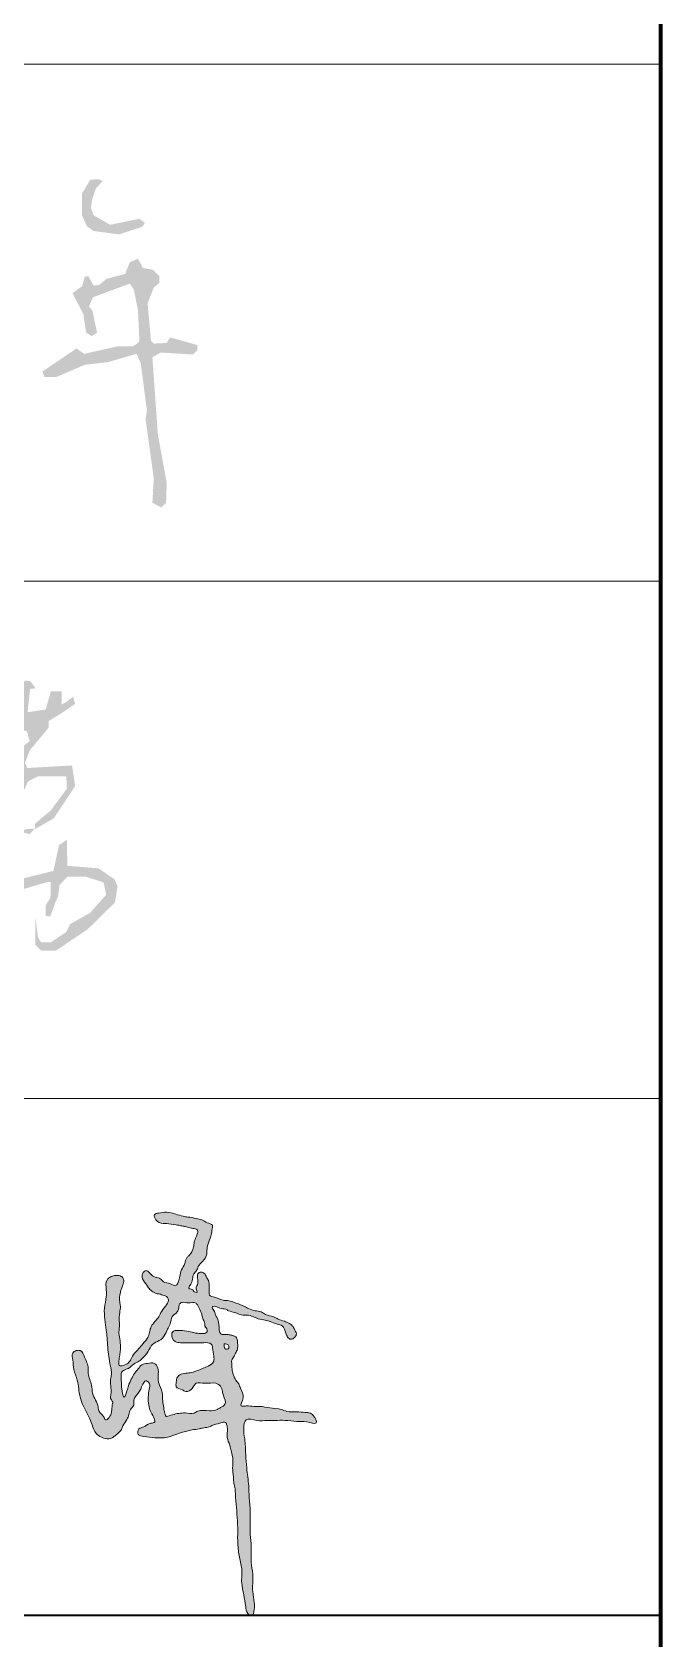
# Model space of a CAD drawing. Extents: x 3968514 to 5230306, y -516551 to -228246.
# Drawn here: x 4750005 to 4751221, y -484324 to -481217 of the extents above; entities that cross this region are included whole.
import ezdxf

# ---------------------------------------------------------------- set-up
doc = ezdxf.new("R2010")
doc.units = 0
doc.header["$LTSCALE"] = 1000
doc.header["$MEASUREMENT"] = 0
doc.layers.add('AXIS', color=3, linetype='Continuous', lineweight=15)
doc.layers.add('FRAME', color=3, linetype='Continuous', lineweight=18)

# ---------------------------------------------------------------- blocks, each defined once
blk = doc.blocks.new('A$C0B803521')
at = {"layer": 'FRAME', "lineweight": 140}
blk.add_line((-16943.1, 35252), (-16943.1, 92652), dxfattribs=at)
at = {"layer": 'FRAME', "lineweight": 18}
for p, q in [((-16943.1, 45352), (-23943.1, 45352)), ((-16943.1, 44352), (-23943.1, 44352)), ((-16943.1, 43352), (-23943.1, 43352))]:
    blk.add_line(p, q, dxfattribs=at)
at = {"layer": 'FRAME', "lineweight": 35}
blk.add_line((-16943.1, 42352), (-23943.1, 42352), dxfattribs=at)
blk = doc.blocks.new('FWEFS')
at = {"linetype": 'Continuous'}
h = blk.add_hatch(color=256, dxfattribs=at)
h.paths.add_polyline_path([(1917886.9, -2260309.2), (1917868.4, -2260313.2), (1917856.5, -2260327.7), (1917806.3, -2260327.7), (1917803.7, -2260340.9), (1917816.9, -2260352.8), (1917857.8, -2260343.5), (1917892.1, -2260321.1), (1917897.4, -2260311.9)])
h.paths.add_polyline_path([(1918001.7, -2260274.9), (1917988.5, -2260276.2), (1917988.5, -2260296), (1918004.3, -2260305.3), (1918008.3, -2260282.8)])
h.paths.add_polyline_path([(1917951.5, -2260088.8), (1917968.7, -2260088.8), (1917971.3, -2260100.7), (1917970, -2260117.8), (1917952.9, -2260153.5), (1917934.4, -2260135), (1917937, -2260105.9)], flags=16)
h.paths.add_polyline_path([(1917942.3, -2260036), (1917929.1, -2260036), (1917922.5, -2260043.9), (1917918.5, -2260088.8), (1917890.8, -2260112.5), (1917882.9, -2260116.5), (1917878.9, -2260111.2), (1917878.9, -2260096.7), (1917889.5, -2260080.9), (1917873.7, -2260074.3), (1917856.5, -2260109.9), (1917851.2, -2260144.2), (1917827.5, -2260162.7), (1917827.5, -2260171.9), (1917848.6, -2260185.1), (1917845.9, -2260222.1), (1917856.5, -2260229), (1917875, -2260224.7), (1917868.4, -2260207.6), (1917871, -2260157.4), (1917908, -2260121.8), (1917914.6, -2260128.4), (1917911.9, -2260144.2), (1917883, -2260177.2), (1917896.7, -2260211.7), (1917888.5, -2260235.9), (1917941, -2260236.6), (1917963.4, -2260219.5), (1917955.5, -2260203.6), (1917934.4, -2260210.2), (1917923, -2260201.3), (1917941, -2260176.8), (1917952.9, -2260198.3), (1917974, -2260171.9), (1917992.5, -2260091.4), (1917984.5, -2260069), (1917976.6, -2260063.7), (1917944.9, -2260063.7)])
h.paths.add_polyline_path([(1918248.5, -2259992.4), (1918232.7, -2259996.4), (1918230.1, -2260012.2), (1918236.7, -2260032), (1918220.8, -2260164), (1918215, -2260185.1), (1918213.3, -2260197.7), (1918185.2, -2260296), (1918164.1, -2260339.6), (1918154.8, -2260344.9), (1918158.8, -2260358.1), (1918177.3, -2260352.8), (1918191.8, -2260331.7), (1918231.4, -2260223.4), (1918257.8, -2260022.8)])
h.paths.add_polyline_path([(1917914.6, -2259952.8), (1917921.2, -2259975.3), (1917918.5, -2259989.8), (1917902.7, -2260006.9), (1917881.6, -2260006.9), (1917885, -2259990.5), (1917886.8, -2259987.1), (1917886.4, -2259978.1), (1917905.3, -2259954.1)], flags=16)
h.paths.add_polyline_path([(1918703.9, -2259947.1), (1918688.1, -2259953.7), (1918678.9, -2259976.6), (1918643.2, -2259985.8), (1918628.7, -2259997.7), (1918618.1, -2259999), (1918607.6, -2259980.5), (1918601, -2259981.9), (1918595.7, -2260000.3), (1918577.2, -2260013.5), (1918598.3, -2260054.5), (1918603.6, -2260090.1), (1918614.2, -2260096.7), (1918624.7, -2260090.1), (1918615.5, -2260046.5), (1918608.9, -2260039.9), (1918616.8, -2260021.5), (1918688.1, -2259995.1), (1918696, -2260006.9), (1918703.9, -2260047.9), (1918706.6, -2260107.3), (1918694.7, -2260116.5), (1918664.3, -2260116.5), (1918599.7, -2260131), (1918585.1, -2260120.5), (1918519.1, -2260165.3), (1918523.1, -2260175.9), (1918545.5, -2260175.9), (1918601, -2260152.1), (1918645.9, -2260146.9), (1918701.3, -2260131), (1918709.2, -2260149.5), (1918721.1, -2260240.6), (1918718.5, -2260257.7), (1918734.3, -2260371.3), (1918731.7, -2260418.8), (1918748.8, -2260428), (1918758.1, -2260418.8), (1918759.4, -2260380.5), (1918742.2, -2260286.8), (1918731.7, -2260137.6), (1918747.5, -2260128.4), (1918809.5, -2260132.3), (1918818.8, -2260124.4), (1918818.8, -2260113.9), (1918766, -2260099.3), (1918759.4, -2260109.9), (1918734.3, -2260111.2), (1918729, -2260105.9), (1918722.4, -2260033.3), (1918734.3, -2260003), (1918744.9, -2259993.7), (1918744.9, -2259980.5), (1918733, -2259968.7), (1918713.2, -2259964.7)])
h.paths.add_polyline_path([(1918352.8, -2259872.3), (1918335.7, -2259873.6), (1918297.4, -2259898.7), (1918260.4, -2259930.4), (1918256.5, -2259943.6), (1918264.4, -2259955.5), (1918290.8, -2259937), (1918311.9, -2259910.6), (1918348.9, -2259892.1), (1918352.8, -2259896.1), (1918342.3, -2259959.4), (1918344.9, -2260038.6), (1918333, -2260039.9), (1918317.2, -2260030.7), (1918302.7, -2260032), (1918292.1, -2260042.6), (1918293.4, -2260061.1), (1918304, -2260067.7), (1918307.9, -2260059.7), (1918318.5, -2260058.4), (1918322.5, -2260075.6), (1918280.2, -2260148.2), (1918285.5, -2260166.7), (1918297.2, -2260166.1), (1918302.7, -2260165.3), (1918333, -2260145.5), (1918337, -2260129.7), (1918318.5, -2260136.3), (1918315.9, -2260127.1), (1918342.3, -2260072.9), (1918347.5, -2260074.3), (1918363.4, -2260210.2), (1918338.3, -2260199.7), (1918331.7, -2260206.3), (1918348.9, -2260243.2), (1918372.6, -2260249.8), (1918388.5, -2260235.3), (1918388.5, -2260216.8), (1918383.2, -2260160.1), (1918370, -2260107.3), (1918362.1, -2259977.9), (1918367.3, -2259927.7), (1918383.2, -2259885.5), (1918375.3, -2259872.3)])
h.paths.add_polyline_path([(1917946.3, -2259844.6), (1917934.4, -2259847.2), (1917927.8, -2259901.3), (1917913.3, -2259911.9), (1917905.3, -2259929.1), (1917896.1, -2259933), (1917900.1, -2259915.9), (1917886.9, -2259892.1), (1917878.9, -2259890.8), (1917867.1, -2259905.3), (1917864.4, -2259959.4), (1917803.7, -2259989.8), (1917805, -2260006.9), (1917824.8, -2260006.9), (1917847.3, -2259996.4), (1917856.5, -2259999), (1917855.2, -2260024.1), (1917848.6, -2260032), (1917801.1, -2260069), (1917734.8, -2260108.7), (1917717.4, -2260125.3), (1917696.8, -2260141.6), (1917693.8, -2260142.6), (1917688.9, -2260145.5), (1917674.3, -2260158.7), (1917650.6, -2260166.7), (1917650.6, -2260186.5), (1917673, -2260183.8), (1917708.7, -2260150.8), (1917726.7, -2260139.8), (1917742.7, -2260125.8), (1917805, -2260090.1), (1917861.8, -2260043.9), (1917889.5, -2260030.7), (1917904.6, -2260045.5), (1917921.2, -2260032), (1917939.7, -2260004.3), (1917985.9, -2259991.1), (1917997.7, -2259979.2), (1917997.7, -2259968.7), (1917989.8, -2259964.7), (1917977.9, -2259964.7), (1917951.5, -2259979.2), (1917939.7, -2259976.6), (1917950.2, -2259918.5), (1917983.2, -2259885.5), (1917980.6, -2259873.6), (1917958.1, -2259877.6), (1917955.5, -2259853.8)])
h.paths.add_polyline_path([(1918627.4, -2259793.1), (1918611.5, -2259794.4), (1918595.7, -2259820.8), (1918595.7, -2259863.1), (1918604.9, -2259884.2), (1918618.1, -2259893.4), (1918667, -2259900), (1918711.9, -2259885.5), (1918717.1, -2259877.6), (1918706.6, -2259869.7), (1918649.8, -2259881.5), (1918618.1, -2259863.1), (1918612.9, -2259848.5), (1918615.5, -2259831.4), (1918622.1, -2259811.6), (1918635.3, -2259797.1)])
h = blk.add_hatch(color=256, dxfattribs=at)
h.paths.add_polyline_path([(1918418.3, -2261187.9), (1918422.3, -2261202.9), (1918392.3, -2261242.9), (1918377.3, -2261247.9), (1918364.3, -2261237.9), (1918362.3, -2261198.9), (1918397.3, -2261203.9)], flags=16)
h.paths.add_polyline_path([(1918009.3, -2261152.9), (1917997.3, -2261157.9), (1918003.3, -2261181.9), (1918018.3, -2261192.9), (1918044.3, -2261243.9), (1918065.3, -2261264.9), (1918080.3, -2261263.9), (1918080.3, -2261238.9), (1918060.3, -2261233.9), (1918042.9, -2261197.9), (1918044.3, -2261176.9), (1918037.6, -2261173.7)], flags=17)
h.paths.add_polyline_path([(1918408.3, -2261136.9), (1918443.3, -2261141.9), (1918443.3, -2261160.9), (1918402.3, -2261181.9), (1918383.3, -2261181.9), (1918388.3, -2261151.9)], flags=16)
h.paths.add_polyline_path([(1918566.3, -2261070.9), (1918551.3, -2261080.9), (1918540.3, -2261130.9), (1918459.3, -2261150.9), (1918459.3, -2261129.9), (1918443.3, -2261115.9), (1918398.3, -2261115.9), (1918372.3, -2261120.9), (1918320.3, -2261147.9), (1918321.3, -2261167.9), (1918366.3, -2261155.9), (1918351.3, -2261182.9), (1918352.3, -2261247.9), (1918372.3, -2261264.9), (1918396.3, -2261264.9), (1918438.3, -2261217.9), (1918444.3, -2261192.9), (1918459.3, -2261172.9), (1918526.3, -2261152.9), (1918535.3, -2261151.9), (1918534.6, -2261182.2), (1918525.3, -2261197.9), (1918525.3, -2261217.9), (1918534.3, -2261218.9), (1918544.3, -2261190.9), (1918549.2, -2261181), (1918552.3, -2261157.9), (1918567.3, -2261141.9), (1918602.3, -2261141.9), (1918637.3, -2261152.9), (1918642.3, -2261176.9), (1918611.3, -2261211.9), (1918572.3, -2261233.9), (1918565.3, -2261248.9), (1918535.3, -2261268.9), (1918516.3, -2261268.9), (1918510.3, -2261258.9), (1918505.3, -2261218.9), (1918505.3, -2261273.9), (1918516.3, -2261284.9), (1918545.3, -2261284.9), (1918606.3, -2261243.9), (1918659.3, -2261191.9), (1918664.3, -2261160.9), (1918658.3, -2261146.9), (1918627.3, -2261125.9), (1918567.3, -2261120.9)])
h.paths.add_polyline_path([(1918490.3, -2261049.9), (1918473.3, -2261053.9), (1918494.3, -2261059.9), (1918504.3, -2261048.9)], flags=16)
h.paths.add_polyline_path([(1918085.3, -2261018.9), (1918094.3, -2261018.9), (1918094.3, -2261038.9), (1918070.3, -2261038.9), (1918070.3, -2261029.9)], flags=16)
h.paths.add_polyline_path([(1918116.3, -2260896.9), (1918100.3, -2260896.9), (1918100.3, -2260931.9), (1918076.3, -2260925.9), (1918079.3, -2260905.9), (1918059.3, -2260916.9), (1918059.3, -2260936.9), (1918094.3, -2260952.9), (1918095.3, -2260977.9), (1918069.3, -2261017.9), (1918034.3, -2261048.9), (1917962.3, -2261069.9), (1917945.3, -2261068.9), (1917942.3, -2261059.9), (1917947.3, -2260938.9), (1917921.3, -2260932.9), (1917926.3, -2260942.9), (1917916.3, -2261238.9), (1917922.3, -2261248.9), (1917942.3, -2261242.9), (1917942.3, -2261115.9), (1917967.3, -2261110.9), (1918025.3, -2261075.9), (1918084.3, -2261064.9), (1918074.3, -2261109.9), (1918054.3, -2261136.9), (1918060.3, -2261157.9), (1918086.3, -2261141.9), (1918123.1, -2261139.7), (1918130.9, -2261136.5), (1918171.3, -2261131.9), (1918187.3, -2261146.9), (1918187.3, -2261201.9), (1918166.3, -2261258.9), (1918147.3, -2261263.9), (1918122.3, -2261247.9), (1918121.3, -2261223.9), (1918108.9, -2261222.6), (1918111.3, -2261192.9), (1918100.3, -2261166.9), (1918085.3, -2261167.9), (1918090.3, -2261227.9), (1918107, -2261243.2), (1918115.3, -2261263.9), (1918137.3, -2261279.9), (1918169.3, -2261279.9), (1918188.3, -2261253.9), (1918208.3, -2261182.9), (1918208.3, -2261151.9), (1918204.4, -2261139.9), (1918203.3, -2261137.9), (1918176.3, -2261115.9), (1918085.3, -2261120.9), (1918089.7, -2261101.9), (1918092.4, -2261097), (1918096.3, -2261070.9), (1918106.3, -2261059.9), (1918142.3, -2261044.9), (1918248.3, -2261033.9), (1918254.3, -2261014.9), (1918229.3, -2261002.9), (1918207.3, -2261017.9), (1918142.3, -2261023.9), (1918112.3, -2261038.9), (1918116.3, -2260979.9), (1918126.3, -2260951.9), (1918121.3, -2260927.9), (1918132.3, -2260920.9)])
h.paths.add_polyline_path([(1918126.3, -2260814.9), (1918105.3, -2260813.9), (1918086.3, -2260823.9), (1918044.3, -2260855.9), (1918038.3, -2260874.9), (1918111.3, -2260824.9), (1918126.3, -2260838.9)])
h.paths.add_polyline_path([(1918495.3, -2260763.9), (1918485.3, -2260762.9), (1918474.3, -2260783.9), (1918473.3, -2260833.9), (1918460.3, -2260834.9), (1918433.3, -2260865.9), (1918434.3, -2260890.9), (1918444.3, -2260889.9), (1918449.3, -2260865.9), (1918469.3, -2260855.9), (1918489.3, -2260860.9), (1918494.3, -2260879.9), (1918479.3, -2260891.9), (1918453.3, -2260941.9), (1918433.3, -2260952.9), (1918434.3, -2260967.9), (1918458.3, -2260967.9), (1918458.3, -2260987.9), (1918435.9, -2261032.5), (1918420.2, -2261071.8), (1918412.3, -2261080.9), (1918412.3, -2261099.9), (1918433.3, -2261079.9), (1918439.4, -2261061.1), (1918454.3, -2261038.9), (1918459.2, -2261027.3), (1918464.3, -2261017.9), (1918491.3, -2260957.9), (1918510.3, -2260947.9), (1918565.3, -2260947.9), (1918566.3, -2260971.9), (1918535.3, -2261013.9), (1918504.3, -2261039.9), (1918505.3, -2261049.9), (1918541.3, -2261028.9), (1918582.3, -2260966.9), (1918576.3, -2260926.9), (1918490.3, -2260931.9), (1918485.3, -2260921.9), (1918495.3, -2260896.9), (1918531.3, -2260853.9), (1918531.3, -2260840.9), (1918556.8, -2260825.4), (1918569.2, -2260816.8), (1918582.3, -2260807.9), (1918578.3, -2260793.9), (1918562.5, -2260806.1), (1918556.3, -2260808.9), (1918556.3, -2260783.9), (1918535.3, -2260783.9), (1918525.3, -2260818.9), (1918490.3, -2260823.9), (1918495.3, -2260778.9), (1918506.3, -2260777.9)])
h = blk.add_hatch(color=7)
h.dxf.hatch_style = 1
edge = h.paths.add_edge_path()
edge.add_spline(control_points=[(1918654.5, -2262160.9), (1918654.1, -2262163.8), (1918653.5, -2262169.2), (1918652.7, -2262178.7), (1918649.8, -2262186.5), (1918640.1, -2262195.8), (1918637.4, -2262182.6), (1918627.5, -2262178.6), (1918627, -2262165.5), (1918622.1, -2262154.1), (1918614.6, -2262140.9), (1918615.6, -2262122.3), (1918606.3, -2262107.5), (1918608.5, -2262088.1), (1918601.8, -2262074.2), (1918595.4, -2262057.3), (1918584, -2262057.7), (1918574.8, -2262063.7), (1918578.9, -2262078.7), (1918578.2, -2262096.1), (1918586.9, -2262113.9), (1918589.1, -2262132.2), (1918591.6, -2262148.8), (1918598, -2262166.7), (1918608.5, -2262183.4), (1918615.1, -2262201.8), (1918620.4, -2262218.3), (1918633.4, -2262227), (1918650.6, -2262231.7), (1918663, -2262220.4), (1918672.1, -2262211.6), (1918675, -2262201.5), (1918682.2, -2262193.2), (1918686.6, -2262182.3), (1918687.6, -2262171.5), (1918698, -2262165.1), (1918693.4, -2262151.4), (1918707, -2262140.2), (1918710.6, -2262127.8), (1918717.9, -2262114), (1918728.2, -2262122.4), (1918725, -2262134.3), (1918723.1, -2262147.9), (1918724, -2262164), (1918728.3, -2262178.3), (1918741.9, -2262198.9), (1918723.7, -2262198.2), (1918717, -2262207.2), (1918703.4, -2262207.4), (1918702.1, -2262223), (1918719.4, -2262224.4), (1918733.8, -2262227.5), (1918750.6, -2262227.5), (1918770.1, -2262224.7), (1918786.3, -2262216), (1918801.7, -2262213.6), (1918811.2, -2262210.8), (1918820, -2262210.5), (1918830.1, -2262207.7), (1918838.6, -2262207.2), (1918849.1, -2262202.1), (1918858.5, -2262199.7), (1918866.8, -2262197.1), (1918873.8, -2262195.8), (1918875.5, -2262202), (1918876.9, -2262208.4), (1918876.4, -2262216.4), (1918875.6, -2262228.5), (1918881.3, -2262239.9), (1918884.2, -2262254.8), (1918888.6, -2262269.2), (1918885.8, -2262286), (1918888.4, -2262299.9), (1918888.3, -2262312.6), (1918891.9, -2262324.5), (1918892, -2262336.9), (1918893.9, -2262362.8), (1918897.5, -2262392.6), (1918895.9, -2262427.8), (1918898.7, -2262454.6), (1918906.2, -2262480.5), (1918902.8, -2262506.6), (1918908.2, -2262530.5), (1918912.2, -2262550.2), (1918912.8, -2262565.5), (1918926.4, -2262575.4), (1918929, -2262557.4), (1918928.9, -2262543.3), (1918925, -2262526.3), (1918925.6, -2262508), (1918926.5, -2262489.1), (1918921, -2262465.2), (1918924, -2262439.5), (1918920.1, -2262414.2), (1918920.8, -2262391.3), (1918921.3, -2262367.1), (1918918.5, -2262343.3), (1918918.2, -2262315.4), (1918913.9, -2262288.2), (1918911.8, -2262258), (1918911.1, -2262231.5), (1918906.9, -2262210.9), (1918910.8, -2262186.6), (1918934.4, -2262195.4), (1918951.8, -2262193), (1918970.2, -2262193.6), (1918989, -2262192.7), (1919010.1, -2262196.3), (1919027.8, -2262194), (1919054.3, -2262204.4), (1919044.7, -2262183.8), (1919035.7, -2262178.4), (1919024.2, -2262177.8), (1919010, -2262176.3), (1918993.7, -2262178.1), (1918977.5, -2262169.7), (1918959.2, -2262170.5), (1918942.3, -2262165.6), (1918926.6, -2262166.9), (1918916.3, -2262164.2), (1918897.7, -2262168), (1918912.2, -2262146.9), (1918902.5, -2262134.8), (1918899.4, -2262123.2), (1918893.7, -2262116.6), (1918889.8, -2262109.8), (1918886.2, -2262101), (1918885.5, -2262091.8), (1918885.2, -2262083.5), (1918884.3, -2262075.5), (1918889.4, -2262069.9), (1918892.8, -2262062.8), (1918896.9, -2262055.6), (1918896.5, -2262046.9), (1918896.4, -2262039.1), (1918894.2, -2262031.8), (1918887.8, -2262029.4), (1918881.3, -2262027.9), (1918873.7, -2262026.6), (1918859, -2262028.8), (1918861.8, -2262008.4), (1918857.6, -2261997.1), (1918853.3, -2261988.3), (1918851.5, -2261981.7), (1918844.4, -2261971.7), (1918856.5, -2261973), (1918863, -2261977.8), (1918872.2, -2261977.1), (1918880.7, -2261982.8), (1918892.6, -2261984.4), (1918903.9, -2261990.6), (1918916.1, -2261989.2), (1918926, -2261992.2), (1918936.9, -2261997.6), (1918948.7, -2261999), (1918960.9, -2262002.5), (1918971.2, -2262007.4), (1918985.6, -2262009.7), (1918988.8, -2262022.7), (1918992.1, -2262032.3), (1918999.5, -2262038.4), (1919006.1, -2262033.7), (1919011.8, -2262027.4), (1919006.9, -2262019.5), (1919004, -2262011.3), (1918996.4, -2262005.1), (1918986.2, -2262001.3), (1918975.5, -2261998.2), (1918964.2, -2261991.7), (1918951.8, -2261990.5), (1918941.8, -2261981.9), (1918929.5, -2261982), (1918918.7, -2261978.2), (1918907.5, -2261971.2), (1918893.8, -2261967.1), (1918880.4, -2261961.2), (1918864.3, -2261961.8), (1918854.6, -2261954.4), (1918840.9, -2261952.9), (1918841.5, -2261942.3), (1918841.2, -2261934.3), (1918841.2, -2261924.2), (1918836.6, -2261917.9), (1918834.3, -2261910.1), (1918826.5, -2261904.9), (1918818, -2261909.6), (1918818.9, -2261919.8), (1918821.4, -2261929.9), (1918813.5, -2261937.7), (1918821.1, -2261947), (1918811.4, -2261945.4), (1918810, -2261938.9), (1918799.2, -2261939.4), (1918805.3, -2261931.5), (1918807.8, -2261926.5), (1918809.6, -2261918.9), (1918810.3, -2261910.3), (1918817.6, -2261904.1), (1918821.3, -2261889.6), (1918837.5, -2261880.8), (1918836.8, -2261863.5), (1918838.5, -2261850.9), (1918845.4, -2261838.5), (1918846.2, -2261826.9), (1918850.3, -2261814.2), (1918836.5, -2261811.9), (1918828.1, -2261805), (1918814.6, -2261802.4), (1918802.6, -2261800.3), (1918789, -2261798.8), (1918775.9, -2261793.8), (1918759.6, -2261790.1), (1918746.8, -2261791.8), (1918732.6, -2261794.5), (1918738.8, -2261809.1), (1918749.3, -2261813.1), (1918763, -2261812.2), (1918772.9, -2261814.9), (1918783.5, -2261816.2), (1918790, -2261817.6), (1918798.2, -2261818.9), (1918805.5, -2261821.9), (1918812.8, -2261822.2), (1918820.3, -2261824.1), (1918819, -2261832.3), (1918815.5, -2261839.4), (1918812.2, -2261848.3), (1918811.4, -2261861.4), (1918805.9, -2261872.3), (1918795.8, -2261879.9), (1918795.6, -2261891.5), (1918786.9, -2261901.6), (1918784.8, -2261914.7), (1918782.7, -2261924.5), (1918777.5, -2261935.4), (1918765.4, -2261927.5), (1918753.5, -2261927.8), (1918746.3, -2261916.6), (1918733.4, -2261917.3), (1918727.2, -2261908.8), (1918719.1, -2261901), (1918710.9, -2261909.8), (1918711.8, -2261921.9), (1918720, -2261929.8), (1918725.1, -2261939.5), (1918731.6, -2261943.9), (1918738, -2261948.3), (1918744.1, -2261948.5), (1918751, -2261950.9), (1918757.9, -2261952.2), (1918767.9, -2261964.1), (1918749.7, -2261977.4), (1918743.9, -2261997.1), (1918729.8, -2262007), (1918726.4, -2262021.3), (1918724.5, -2262030.8), (1918718.5, -2262039.2), (1918711.1, -2262047.7), (1918702.7, -2262058), (1918693.8, -2262066), (1918690.4, -2262075.9), (1918685.6, -2262082.6), (1918677.9, -2262086.7), (1918665.7, -2262089.8), (1918667.2, -2262076.7), (1918668.3, -2262067.7), (1918670.5, -2262054.4), (1918669.8, -2262040.1), (1918666.2, -2262026.3), (1918668.2, -2262013.7), (1918667.6, -2262000.4), (1918667.6, -2261986.4), (1918670.8, -2261974), (1918667.1, -2261961.4), (1918668.9, -2261949.6), (1918671.6, -2261938.7), (1918675.2, -2261931.3), (1918676.7, -2261924), (1918675, -2261916), (1918667, -2261912.8), (1918658.5, -2261913.1), (1918650.4, -2261915.5), (1918640.4, -2261923.8), (1918642.7, -2261939.2), (1918643, -2261957.3), (1918637.8, -2261976), (1918639.4, -2261998), (1918642.5, -2262016.9), (1918644.1, -2262034.8), (1918645.6, -2262057.6), (1918648.7, -2262080.9), (1918653.5, -2262101.8), (1918649.9, -2262116.3), (1918651.5, -2262129.2), (1918652.7, -2262141.6), (1918648.4, -2262151.7), (1918657.3, -2262158), (1918654.7, -2262160.7), (1918654.5, -2262160.9)], knot_values=[0, 0, 0, 0, 17.363176, 32.820802, 55.993278, 72.500547, 87.963611, 113.770244, 131.44802, 159.955961, 189.164563, 220.082456, 268.021274, 287.195529, 333.29599, 363.623753, 378.980426, 395.485079, 422.329036, 458.960358, 503.231123, 536.331725, 569.431576, 604.002233, 649.466479, 686.502647, 722.533788, 748.633451, 777.993807, 821.115229, 838.800403, 853.405949, 882.680414, 903.334927, 923.35553, 945.224293, 964.398548, 996.319823, 1034.915599, 1052.600773, 1069.108043, 1092.117149, 1121.132526, 1153.785185, 1184.104242, 1224.145447, 1241.841417, 1268.500851, 1289.170706, 1310.349485, 1332.812426, 1375.431642, 1406.141773, 1431.388509, 1493.529399, 1513.34259, 1524.751858, 1552.736791, 1565.494432, 1588.020803, 1602.921423, 1634.865575, 1644.939211, 1657.393608, 1669.758841, 1676.808853, 1697.542596, 1716.895154, 1748.811109, 1771.610144, 1808.209723, 1837.27144, 1871.93963, 1892.720925, 1912.513307, 1945.803576, 1966.58487, 2068.847236, 2124.919623, 2177.446926, 2230.542504, 2284.682828, 2331.728421, 2376.869417, 2405.025088, 2423.280024, 2450.214085, 2477.284247, 2520.216199, 2549.219755, 2587.891605, 2632.73994, 2694.613837, 2741.180325, 2785.652354, 2832.056445, 2886.335117, 2928.916404, 2998.953164, 3051.303315, 3111.36748, 3154.081765, 3186.49701, 3227.1909, 3267.838836, 3298.809304, 3335.587538, 3382.200798, 3420.962131, 3457.94308, 3489.186108, 3507.441044, 3523.046507, 3556.008654, 3594.769988, 3617.420884, 3662.318142, 3701.463321, 3722.753107, 3753.783864, 3773.142014, 3805.033123, 3843.780412, 3862.105018, 3875.663987, 3895.324646, 3909.20797, 3932.32284, 3949.293585, 3960.256575, 3978.556264, 3991.045166, 4008.452507, 4026.418264, 4041.399633, 4056.581838, 4067.733523, 4080.070392, 4097.147597, 4115.132062, 4154.895178, 4179.667433, 4193.438031, 4211.61392, 4226.670501, 4243.460635, 4257.241667, 4280.020108, 4292.536136, 4317.328927, 4350.968578, 4366.363819, 4389.440733, 4412.045097, 4439.216337, 4459.58821, 4487.921368, 4508.720587, 4539.984977, 4556.878738, 4572.01131, 4587.653768, 4599.683369, 4618.698614, 4634.330214, 4653.148078, 4674.457491, 4699.683296, 4719.715001, 4752.01995, 4771.455596, 4795.612776, 4822.160778, 4839.690097, 4874.24653, 4907.886568, 4926.131698, 4967.735744, 4982.802336, 4994.073658, 5022.031345, 5036.079269, 5051.710869, 5067.343658, 5084.875163, 5099.277602, 5114.717984, 5141.277188, 5157.640344, 5172.235163, 5182.130679, 5195.977089, 5209.249775, 5223.020373, 5235.52479, 5247.052411, 5268.754148, 5284.699411, 5301.593172, 5355.996971, 5374.223217, 5401.113388, 5432.530314, 5455.2872, 5474.906757, 5496.807229, 5520.591596, 5542.31438, 5576.360122, 5594.768313, 5623.985764, 5661.034012, 5690.552641, 5708.742561, 5729.09718, 5760.382095, 5772.974695, 5811.170378, 5821.066082, 5836.709933, 5850.98037, 5871.355333, 5882.636677, 5896.415312, 5908.996337, 5924.052919, 5946.15748, 5964.544138, 6002.707753, 6014.576676, 6038.011991, 6064.90587, 6092.372567, 6114.075133, 6129.199925, 6152.276516, 6180.157989, 6198.975853, 6223.771353, 6246.53866, 6261.67197, 6280.489834, 6300.060614, 6330.311983, 6345.436776, 6365.318819, 6376.595723, 6390.86616, 6401.053642, 6420.541732, 6431.464079, 6485.602822, 6510.613094, 6558.446908, 6577.462152, 6597.817167, 6616.049306, 6637.894, 6665.65338, 6696.453497, 6707.101179, 6728.075793, 6742.481042, 6763.518368, 6780.350347, 6802.890874, 6824.044857, 6859.020253, 6888.673682, 6908.294338, 6934.853542, 6968.431619, 6992.35951, 7009.366633, 7045.81888, 7061.758171, 7076.815947, 7095.202604, 7105.380553, 7122.909236, 7139.702583, 7157.402267, 7172.270709, 7213.024832, 7238.186883, 7283.462314, 7326.819209, 7369.128493, 7398.616514, 7435.068514, 7505.645265, 7540.843886, 7560.612097, 7594.190174, 7617.955073, 7634.787052, 7654.804782, 7656.760718, 7656.760718, 7656.760718, 7656.760718], degree=3, periodic=0)
edge = h.paths.add_edge_path(flags=16)
edge.add_spline(control_points=[(1918758.2, -2262186.1), (1918766.4, -2262183.6), (1918778.3, -2262179.9), (1918796.5, -2262178.3), (1918809.7, -2262181.8), (1918823.3, -2262172), (1918839.5, -2262176.1), (1918855, -2262173.9), (1918864.2, -2262168), (1918876.4, -2262162.1), (1918869.5, -2262148), (1918866.7, -2262137), (1918865.1, -2262126.3), (1918850.7, -2262118.7), (1918835.4, -2262123.9), (1918815.5, -2262117.8), (1918809.9, -2262132.8), (1918797.5, -2262140.4), (1918788.4, -2262132.6), (1918775.6, -2262131.3), (1918778.3, -2262118.9), (1918778.4, -2262109.4), (1918788, -2262102.4), (1918799, -2262102.5), (1918814.6, -2262099.2), (1918829.7, -2262092.4), (1918844.3, -2262087), (1918851.7, -2262078.4), (1918849.6, -2262066.6), (1918849.1, -2262056.2), (1918845.4, -2262042.5), (1918830.9, -2262043.3), (1918817.4, -2262043.1), (1918802.1, -2262043.1), (1918788.3, -2262043.3), (1918772.8, -2262042.6), (1918766.9, -2262028.9), (1918772.2, -2262019.4), (1918784, -2262019.1), (1918801.3, -2262020.3), (1918817.2, -2262025.7), (1918829.8, -2262025.6), (1918836.3, -2262025.6), (1918838.7, -2262016.9), (1918832.2, -2262012.1), (1918833.4, -2262003.4), (1918828.4, -2261996.5), (1918827.4, -2261986.4), (1918822.8, -2261978.3), (1918819.7, -2261971.1), (1918814.1, -2261963.4), (1918801.5, -2261967.8), (1918791.3, -2261963.7), (1918781.7, -2261968.5), (1918783.9, -2261979.8), (1918776.3, -2261986.8), (1918767.4, -2261994.1), (1918767.7, -2262006.6), (1918760.1, -2262017.9), (1918756, -2262029), (1918747.5, -2262039.3), (1918733.2, -2262042.4), (1918724.8, -2262057.7), (1918716.4, -2262070.2), (1918706.1, -2262079.3), (1918694.5, -2262083.8), (1918686.2, -2262094.2), (1918671.1, -2262097), (1918671.3, -2262111.3), (1918671.9, -2262125), (1918672.6, -2262136.9), (1918677.5, -2262153.6), (1918682.8, -2262135.8), (1918685.1, -2262125.8), (1918690.7, -2262114), (1918696.5, -2262102.8), (1918704.1, -2262094.2), (1918710.7, -2262084.2), (1918722.8, -2262083.4), (1918735.6, -2262080.4), (1918743.9, -2262093), (1918742.9, -2262105), (1918741.8, -2262119.6), (1918749.5, -2262131.9), (1918751.5, -2262146.3), (1918751.5, -2262159.1), (1918754.1, -2262170.9), (1918755.1, -2262180.4), (1918757.5, -2262184.7), (1918758.2, -2262186.1)], knot_values=[0, 0, 0, 0, 50.711205, 74.606985, 109.691421, 125.376707, 170.305138, 201.681075, 216.126277, 237.166327, 271.274564, 287.259601, 309.425804, 330.839984, 374.341985, 406.620567, 431.58767, 459.824872, 475.510158, 500.60824, 518.831101, 538.903, 556.866164, 582.473087, 603.940843, 651.894645, 682.015838, 696.039889, 715.665225, 748.17994, 763.279553, 791.90235, 818.562794, 849.43684, 881.712208, 903.179963, 937.805742, 945.98275, 964.703932, 999.897006, 1055.498255, 1059.708645, 1077.067162, 1087.273744, 1104.842538, 1117.537072, 1135.764604, 1153.103165, 1177.589789, 1190.129956, 1201.083048, 1230.585914, 1254.484825, 1265.794766, 1287.238652, 1310.239345, 1324.122753, 1354.740826, 1376.686837, 1404.904371, 1425.752962, 1453.987883, 1485.967621, 1524.114196, 1546.02394, 1566.738768, 1596.759884, 1626.353401, 1639.04829, 1675.522394, 1708.037109, 1723.136723, 1749.480116, 1769.891606, 1797.508994, 1823.248521, 1846.250121, 1867.099695, 1890.242521, 1915.501644, 1938.502337, 1966.5722, 1987.600011, 2024.851437, 2049.050631, 2074.322087, 2101.286551, 2121.358451, 2130.764296, 2130.764296, 2130.764296, 2130.764296], degree=3, periodic=0)
edge = h.paths.add_edge_path(flags=16)
edge.add_spline(control_points=[(1918870.5, -2262045.2), (1918870.1, -2262048.8), (1918869.6, -2262054), (1918876.2, -2262056.6), (1918880, -2262053.6), (1918879.8, -2262048.9), (1918875.9, -2262045.4), (1918872.2, -2262045.3), (1918870.5, -2262045.2)], knot_values=[0, 0, 0, 0, 18.43761, 27.312845, 36.294427, 41.901666, 53.803432, 63.724967, 63.724967, 63.724967, 63.724967], degree=3, periodic=0)
at = {"color": 7}
for points, knots in [([(1918654.5, -2262160.9, -49.4), (1918654.1, -2262163.8, -49.4), (1918653.5, -2262169.2, -49.4), (1918652.7, -2262178.7, -49.4), (1918649.8, -2262186.5, -49.4), (1918640.1, -2262195.8, -49.4), (1918637.4, -2262182.6, -49.4), (1918627.5, -2262178.6, -49.4), (1918627, -2262165.5, -49.4), (1918622.1, -2262154.1, -49.4), (1918614.6, -2262140.9, -49.4), (1918615.6, -2262122.3, -49.4), (1918606.3, -2262107.5, -49.4), (1918608.5, -2262088.1, -49.4), (1918601.8, -2262074.2, -49.4), (1918595.4, -2262057.3, -49.4), (1918584, -2262057.7, -49.4), (1918574.8, -2262063.7, -49.4), (1918578.9, -2262078.7, -49.4), (1918578.2, -2262096.1, -49.4), (1918586.9, -2262113.9, -49.4), (1918589.1, -2262132.2, -49.4), (1918591.6, -2262148.8, -49.4), (1918598, -2262166.7, -49.4), (1918608.5, -2262183.4, -49.4), (1918615.1, -2262201.8, -49.4), (1918620.4, -2262218.3, -49.4), (1918633.4, -2262227, -49.4), (1918650.6, -2262231.7, -49.4), (1918663, -2262220.4, -49.4), (1918672.1, -2262211.6, -49.4), (1918675, -2262201.5, -49.4), (1918682.2, -2262193.2, -49.4), (1918686.6, -2262182.3, -49.4), (1918687.6, -2262171.5, -49.4), (1918698, -2262165.1, -49.4), (1918693.4, -2262151.4, -49.4), (1918707, -2262140.2, -49.4), (1918710.6, -2262127.8, -49.4), (1918717.9, -2262114, -49.4), (1918728.2, -2262122.4, -49.4), (1918725, -2262134.3, -49.4), (1918723.1, -2262147.9, -49.4), (1918724, -2262164, -49.4), (1918728.3, -2262178.3, -49.4), (1918741.9, -2262198.9, -49.4), (1918723.7, -2262198.2, -49.4), (1918717, -2262207.2, -49.4), (1918703.4, -2262207.4, -49.4), (1918702.1, -2262223, -49.4), (1918719.4, -2262224.4, -49.4), (1918733.8, -2262227.5, -49.4), (1918750.6, -2262227.5, -49.4), (1918770.1, -2262224.7, -49.4), (1918786.3, -2262216, -49.4), (1918801.7, -2262213.6, -49.4), (1918811.2, -2262210.8, -49.4), (1918820, -2262210.5, -49.4), (1918830.1, -2262207.7, -49.4), (1918838.6, -2262207.2, -49.4), (1918849.1, -2262202.1, -49.4), (1918858.5, -2262199.7, -49.4), (1918866.8, -2262197.1, -49.4), (1918873.8, -2262195.8, -49.4), (1918875.5, -2262202, -49.4), (1918876.9, -2262208.4, -49.4), (1918876.4, -2262216.4, -49.4), (1918875.6, -2262228.5, -49.4), (1918881.3, -2262239.9, -49.4), (1918884.2, -2262254.8, -49.4), (1918888.6, -2262269.2, -49.4), (1918885.8, -2262286, -49.4), (1918888.4, -2262299.9, -49.4), (1918888.3, -2262312.6, -49.4), (1918891.9, -2262324.5, -49.4), (1918892, -2262336.9, -49.4), (1918893.9, -2262362.8, -49.4), (1918897.5, -2262392.6, -49.4), (1918895.9, -2262427.8, -49.4), (1918898.7, -2262454.6, -49.4), (1918906.2, -2262480.5, -49.4), (1918902.8, -2262506.6, -49.4), (1918908.2, -2262530.5, -49.4), (1918912.2, -2262550.2, -49.4), (1918912.8, -2262565.5, -49.4), (1918926.4, -2262575.4, -49.4), (1918929, -2262557.4, -49.4), (1918928.9, -2262543.3, -49.4), (1918925, -2262526.3, -49.4), (1918925.6, -2262508, -49.4), (1918926.5, -2262489.1, -49.4), (1918921, -2262465.2, -49.4), (1918924, -2262439.5, -49.4), (1918920.1, -2262414.2, -49.4), (1918920.8, -2262391.3, -49.4), (1918921.3, -2262367.1, -49.4), (1918918.5, -2262343.3, -49.4), (1918918.2, -2262315.4, -49.4), (1918913.9, -2262288.2, -49.4), (1918911.8, -2262258, -49.4), (1918911.1, -2262231.5, -49.4), (1918906.9, -2262210.9, -49.4), (1918910.8, -2262186.6, -49.4), (1918934.4, -2262195.4, -49.4), (1918951.8, -2262193, -49.4), (1918970.2, -2262193.6, -49.4), (1918989, -2262192.7, -49.4), (1919010.1, -2262196.3, -49.4), (1919027.8, -2262194, -49.4), (1919054.3, -2262204.4, -49.4), (1919044.7, -2262183.8, -49.4), (1919035.7, -2262178.4, -49.4), (1919024.2, -2262177.8, -49.4), (1919010, -2262176.3, -49.4), (1918993.7, -2262178.1, -49.4), (1918977.5, -2262169.7, -49.4), (1918959.2, -2262170.5, -49.4), (1918942.3, -2262165.6, -49.4), (1918926.6, -2262166.9, -49.4), (1918916.3, -2262164.2, -49.4), (1918897.7, -2262168, -49.4), (1918912.2, -2262146.9, -49.4), (1918902.5, -2262134.8, -49.4), (1918899.4, -2262123.2, -49.4), (1918893.7, -2262116.6, -49.4), (1918889.8, -2262109.8, -49.4), (1918886.2, -2262101, -49.4), (1918885.5, -2262091.8, -49.4), (1918885.2, -2262083.5, -49.4), (1918884.3, -2262075.5, -49.4), (1918889.4, -2262069.9, -49.4), (1918892.8, -2262062.8, -49.4), (1918896.9, -2262055.6, -49.4), (1918896.5, -2262046.9, -49.4), (1918896.4, -2262039.1, -49.4), (1918894.2, -2262031.8, -49.4), (1918887.8, -2262029.4, -49.4), (1918881.3, -2262027.9, -49.4), (1918873.7, -2262026.6, -49.4), (1918859, -2262028.8, -49.4), (1918861.8, -2262008.4, -49.4), (1918857.6, -2261997.1, -49.4), (1918853.3, -2261988.3, -49.4), (1918851.5, -2261981.7, -49.4), (1918844.4, -2261971.7, -49.4), (1918856.5, -2261973, -49.4), (1918863, -2261977.8, -49.4), (1918872.2, -2261977.1, -49.4), (1918880.7, -2261982.8, -49.4), (1918892.6, -2261984.4, -49.4), (1918903.9, -2261990.6, -49.4), (1918916.1, -2261989.2, -49.4), (1918926, -2261992.2, -49.4), (1918936.9, -2261997.6, -49.4), (1918948.7, -2261999, -49.4), (1918960.9, -2262002.5, -49.4), (1918971.2, -2262007.4, -49.4), (1918985.6, -2262009.7, -49.4), (1918988.8, -2262022.7, -49.4), (1918992.1, -2262032.3, -49.4), (1918999.5, -2262038.4, -49.4), (1919006.1, -2262033.7, -49.4), (1919011.8, -2262027.4, -49.4), (1919006.9, -2262019.5, -49.4), (1919004, -2262011.3, -49.4), (1918996.4, -2262005.1, -49.4), (1918986.2, -2262001.3, -49.4), (1918975.5, -2261998.2, -49.4), (1918964.2, -2261991.7, -49.4), (1918951.8, -2261990.5, -49.4), (1918941.8, -2261981.9, -49.4), (1918929.5, -2261982, -49.4), (1918918.7, -2261978.2, -49.4), (1918907.5, -2261971.2, -49.4), (1918893.8, -2261967.1, -49.4), (1918880.4, -2261961.2, -49.4), (1918864.3, -2261961.8, -49.4), (1918854.6, -2261954.4, -49.4), (1918840.9, -2261952.9, -49.4), (1918841.5, -2261942.3, -49.4), (1918841.2, -2261934.3, -49.4), (1918841.2, -2261924.2, -49.4), (1918836.6, -2261917.9, -49.4), (1918834.3, -2261910.1, -49.4), (1918826.5, -2261904.9, -49.4), (1918818, -2261909.6, -49.4), (1918818.9, -2261919.8, -49.4), (1918821.4, -2261929.9, -49.4), (1918813.5, -2261937.7, -49.4), (1918821.1, -2261947, -49.4), (1918811.4, -2261945.4, -49.4), (1918810, -2261938.9, -49.4), (1918799.2, -2261939.4, -49.4), (1918805.3, -2261931.5, -49.4), (1918807.8, -2261926.5, -49.4), (1918809.6, -2261918.9, -49.4), (1918810.3, -2261910.3, -49.4), (1918817.6, -2261904.1, -49.4), (1918821.3, -2261889.6, -49.4), (1918837.5, -2261880.8, -49.4), (1918836.8, -2261863.5, -49.4), (1918838.5, -2261850.9, -49.4), (1918845.4, -2261838.5, -49.4), (1918846.2, -2261826.9, -49.4), (1918850.3, -2261814.2, -49.4), (1918836.5, -2261811.9, -49.4), (1918828.1, -2261805, -49.4), (1918814.6, -2261802.4, -49.4), (1918802.6, -2261800.3, -49.4), (1918789, -2261798.8, -49.4), (1918775.9, -2261793.8, -49.4), (1918759.6, -2261790.1, -49.4), (1918746.8, -2261791.8, -49.4), (1918732.6, -2261794.5, -49.4), (1918738.8, -2261809.1, -49.4), (1918749.3, -2261813.1, -49.4), (1918763, -2261812.2, -49.4), (1918772.9, -2261814.9, -49.4), (1918783.5, -2261816.2, -49.4), (1918790, -2261817.6, -49.4), (1918798.2, -2261818.9, -49.4), (1918805.5, -2261821.9, -49.4), (1918812.8, -2261822.2, -49.4), (1918820.3, -2261824.1, -49.4), (1918819, -2261832.3, -49.4), (1918815.5, -2261839.4, -49.4), (1918812.2, -2261848.3, -49.4), (1918811.4, -2261861.4, -49.4), (1918805.9, -2261872.3, -49.4), (1918795.8, -2261879.9, -49.4), (1918795.6, -2261891.5, -49.4), (1918786.9, -2261901.6, -49.4), (1918784.8, -2261914.7, -49.4), (1918782.7, -2261924.5, -49.4), (1918777.5, -2261935.4, -49.4), (1918765.4, -2261927.5, -49.4), (1918753.5, -2261927.8, -49.4), (1918746.3, -2261916.6, -49.4), (1918733.4, -2261917.3, -49.4), (1918727.2, -2261908.8, -49.4), (1918719.1, -2261901, -49.4), (1918710.9, -2261909.8, -49.4), (1918711.8, -2261921.9, -49.4), (1918720, -2261929.8, -49.4), (1918725.1, -2261939.5, -49.4), (1918731.6, -2261943.9, -49.4), (1918738, -2261948.3, -49.4), (1918744.1, -2261948.5, -49.4), (1918751, -2261950.9, -49.4), (1918757.9, -2261952.2, -49.4), (1918767.9, -2261964.1, -49.4), (1918749.7, -2261977.4, -49.4), (1918743.9, -2261997.1, -49.4), (1918729.8, -2262007, -49.4), (1918726.4, -2262021.3, -49.4), (1918724.5, -2262030.8, -49.4), (1918718.5, -2262039.2, -49.4), (1918711.1, -2262047.7, -49.4), (1918702.7, -2262058, -49.4), (1918693.8, -2262066, -49.4), (1918690.4, -2262075.9, -49.4), (1918685.6, -2262082.6, -49.4), (1918677.9, -2262086.7, -49.4), (1918665.7, -2262089.8, -49.4), (1918667.2, -2262076.7, -49.4), (1918668.3, -2262067.7, -49.4), (1918670.5, -2262054.4, -49.4), (1918669.8, -2262040.1, -49.4), (1918666.2, -2262026.3, -49.4), (1918668.2, -2262013.7, -49.4), (1918667.6, -2262000.4, -49.4), (1918667.6, -2261986.4, -49.4), (1918670.8, -2261974, -49.4), (1918667.1, -2261961.4, -49.4), (1918668.9, -2261949.6, -49.4), (1918671.6, -2261938.7, -49.4), (1918675.2, -2261931.3, -49.4), (1918676.7, -2261924, -49.4), (1918675, -2261916, -49.4), (1918667, -2261912.8, -49.4), (1918658.5, -2261913.1, -49.4), (1918650.4, -2261915.5, -49.4), (1918640.4, -2261923.8, -49.4), (1918642.7, -2261939.2, -49.4), (1918643, -2261957.3, -49.4), (1918637.8, -2261976, -49.4), (1918639.4, -2261998, -49.4), (1918642.5, -2262016.9, -49.4), (1918644.1, -2262034.8, -49.4), (1918645.6, -2262057.6, -49.4), (1918648.7, -2262080.9, -49.4), (1918653.5, -2262101.8, -49.4), (1918649.9, -2262116.3, -49.4), (1918651.5, -2262129.2, -49.4), (1918652.7, -2262141.6, -49.4), (1918648.4, -2262151.7, -49.4), (1918657.3, -2262158, -49.4), (1918654.7, -2262160.7, -49.4), (1918654.5, -2262160.9, -49.4)], [0, 0, 0, 0, 8.681588, 16.410401, 27.996639, 36.250274, 43.981806, 56.885122, 65.72401, 79.97798, 94.582282, 110.041228, 134.010637, 143.597764, 166.647995, 181.811877, 189.490213, 197.74254, 211.164518, 229.480179, 251.615561, 268.165863, 284.715788, 302.001116, 324.73324, 343.251324, 361.266894, 374.316725, 388.996904, 410.557614, 419.400202, 426.702975, 441.340207, 451.667464, 461.677765, 472.612146, 482.199274, 498.159912, 517.457799, 526.300387, 534.554022, 546.058574, 560.566263, 576.892592, 592.052121, 612.072723, 620.920708, 634.250425, 644.585353, 655.174743, 666.406213, 687.715821, 703.070887, 715.694255, 746.7647, 756.671295, 762.375929, 776.368396, 782.747216, 794.010402, 801.460711, 817.432788, 822.469606, 828.696804, 834.879421, 838.404426, 848.771298, 858.447577, 874.405555, 885.805072, 904.104861, 918.63572, 935.969815, 946.360462, 956.256653, 972.901788, 983.292435, 1034.423618, 1062.459811, 1088.723463, 1115.271252, 1142.341414, 1165.864211, 1188.434709, 1202.512544, 1211.640012, 1225.107042, 1238.642124, 1260.1081, 1274.609877, 1293.945803, 1316.36997, 1347.306918, 1370.590162, 1392.826177, 1416.028223, 1443.167559, 1464.458202, 1499.476582, 1525.651657, 1555.68374, 1577.040882, 1593.248505, 1613.59545, 1633.919418, 1649.404652, 1667.793769, 1691.100399, 1710.481066, 1728.97154, 1744.593054, 1753.720522, 1761.523253, 1778.004327, 1797.384994, 1808.710442, 1831.159071, 1850.73166, 1861.376553, 1876.891932, 1886.571007, 1902.516562, 1921.890206, 1931.052509, 1937.831994, 1947.662323, 1954.603985, 1966.16142, 1974.646793, 1980.128288, 1989.278132, 1995.522583, 2004.226253, 2013.209132, 2020.699817, 2028.290919, 2033.866762, 2040.035196, 2048.573799, 2057.566031, 2077.447589, 2089.833717, 2096.719016, 2105.80696, 2113.335251, 2121.730317, 2128.620833, 2140.010054, 2146.268068, 2158.664464, 2175.484289, 2183.18191, 2194.720367, 2206.022549, 2219.608169, 2229.794105, 2243.960684, 2254.360294, 2269.992489, 2278.439369, 2286.005655, 2293.826884, 2299.841684, 2309.349307, 2317.165107, 2326.574039, 2337.228745, 2349.841648, 2359.857501, 2376.009975, 2385.727798, 2397.806388, 2411.080389, 2419.845049, 2437.123265, 2453.943284, 2463.065849, 2483.867872, 2491.401168, 2497.036829, 2511.015673, 2518.039634, 2525.855434, 2533.671829, 2542.437581, 2549.638801, 2557.358992, 2570.638594, 2578.820172, 2586.117582, 2591.06534, 2597.988544, 2604.624888, 2611.510187, 2617.762395, 2623.526206, 2634.377074, 2642.349705, 2650.796586, 2677.998485, 2687.111609, 2700.556694, 2716.265157, 2727.6436, 2737.453379, 2748.403615, 2760.295798, 2771.15719, 2788.180061, 2797.384157, 2811.992882, 2830.517006, 2845.276321, 2854.37128, 2864.54859, 2880.191047, 2886.487347, 2905.585189, 2910.533041, 2918.354966, 2925.490185, 2935.677667, 2941.318339, 2948.207656, 2954.498169, 2962.026459, 2973.07874, 2982.272069, 3001.353877, 3007.288338, 3019.005996, 3032.452935, 3046.186284, 3057.037566, 3064.599963, 3076.138258, 3090.078994, 3099.487927, 3111.885676, 3123.26933, 3130.835985, 3140.244917, 3150.030307, 3165.155992, 3172.718388, 3182.659409, 3188.297861, 3195.43308, 3200.526821, 3210.270866, 3215.732039, 3242.801411, 3255.306547, 3279.223454, 3288.731076, 3298.908583, 3308.024653, 3318.947, 3332.82669, 3348.226748, 3353.55059, 3364.037896, 3371.240521, 3381.759184, 3390.175174, 3401.445437, 3412.022428, 3429.510127, 3444.336841, 3454.147169, 3467.426771, 3484.21581, 3496.179755, 3504.683317, 3522.90944, 3530.879085, 3538.407974, 3547.601302, 3552.690277, 3561.454618, 3569.851291, 3578.701134, 3586.135354, 3606.512416, 3619.093442, 3641.731157, 3663.409605, 3684.564247, 3699.308257, 3717.534257, 3752.822632, 3770.421943, 3780.306048, 3797.095087, 3808.977536, 3817.393526, 3827.402391, 3828.380359, 3828.380359, 3828.380359, 3828.380359]), ([(1918758.2, -2262186.1, -49.4), (1918766.4, -2262183.6, -49.4), (1918778.3, -2262179.9, -49.4), (1918796.5, -2262178.3, -49.4), (1918809.7, -2262181.8, -49.4), (1918823.3, -2262172, -49.4), (1918839.5, -2262176.1, -49.4), (1918855, -2262173.9, -49.4), (1918864.2, -2262168, -49.4), (1918876.4, -2262162.1, -49.4), (1918869.5, -2262148, -49.4), (1918866.7, -2262137, -49.4), (1918865.1, -2262126.3, -49.4), (1918850.7, -2262118.7, -49.4), (1918835.4, -2262123.9, -49.4), (1918815.5, -2262117.8, -49.4), (1918809.9, -2262132.8, -49.4), (1918797.5, -2262140.4, -49.4), (1918788.4, -2262132.6, -49.4), (1918775.6, -2262131.3, -49.4), (1918778.3, -2262118.9, -49.4), (1918778.4, -2262109.4, -49.4), (1918788, -2262102.4, -49.4), (1918799, -2262102.5, -49.4), (1918814.6, -2262099.2, -49.4), (1918829.7, -2262092.4, -49.4), (1918844.3, -2262087, -49.4), (1918851.7, -2262078.4, -49.4), (1918849.6, -2262066.6, -49.4), (1918849.1, -2262056.2, -49.4), (1918845.4, -2262042.5, -49.4), (1918830.9, -2262043.3, -49.4), (1918817.4, -2262043.1, -49.4), (1918802.1, -2262043.1, -49.4), (1918788.3, -2262043.3, -49.4), (1918772.8, -2262042.6, -49.4), (1918766.9, -2262028.9, -49.4), (1918772.2, -2262019.4, -49.4), (1918784, -2262019.1, -49.4), (1918801.3, -2262020.3, -49.4), (1918817.2, -2262025.7, -49.4), (1918829.8, -2262025.6, -49.4), (1918836.3, -2262025.6, -49.4), (1918838.7, -2262016.9, -49.4), (1918832.2, -2262012.1, -49.4), (1918833.4, -2262003.4, -49.4), (1918828.4, -2261996.5, -49.4), (1918827.4, -2261986.4, -49.4), (1918822.8, -2261978.3, -49.4), (1918819.7, -2261971.1, -49.4), (1918814.1, -2261963.4, -49.4), (1918801.5, -2261967.8, -49.4), (1918791.3, -2261963.7, -49.4), (1918781.7, -2261968.5, -49.4), (1918783.9, -2261979.8, -49.4), (1918776.3, -2261986.8, -49.4), (1918767.4, -2261994.1, -49.4), (1918767.7, -2262006.6, -49.4), (1918760.1, -2262017.9, -49.4), (1918756, -2262029, -49.4), (1918747.5, -2262039.3, -49.4), (1918733.2, -2262042.4, -49.4), (1918724.8, -2262057.7, -49.4), (1918716.4, -2262070.2, -49.4), (1918706.1, -2262079.3, -49.4), (1918694.5, -2262083.8, -49.4), (1918686.2, -2262094.2, -49.4), (1918671.1, -2262097, -49.4), (1918671.3, -2262111.3, -49.4), (1918671.9, -2262125, -49.4), (1918672.6, -2262136.9, -49.4), (1918677.5, -2262153.6, -49.4), (1918682.8, -2262135.8, -49.4), (1918685.1, -2262125.8, -49.4), (1918690.7, -2262114, -49.4), (1918696.5, -2262102.8, -49.4), (1918704.1, -2262094.2, -49.4), (1918710.7, -2262084.2, -49.4), (1918722.8, -2262083.4, -49.4), (1918735.6, -2262080.4, -49.4), (1918743.9, -2262093, -49.4), (1918742.9, -2262105, -49.4), (1918741.8, -2262119.6, -49.4), (1918749.5, -2262131.9, -49.4), (1918751.5, -2262146.3, -49.4), (1918751.5, -2262159.1, -49.4), (1918754.1, -2262170.9, -49.4), (1918755.1, -2262180.4, -49.4), (1918757.5, -2262184.7, -49.4), (1918758.2, -2262186.1, -49.4)], [0, 0, 0, 0, 25.355602, 37.303492, 54.845711, 62.688353, 85.152569, 100.840537, 108.063138, 118.583164, 135.637282, 143.629801, 154.712902, 165.419992, 187.170993, 203.310283, 215.793835, 229.912436, 237.755079, 250.30412, 259.41555, 269.4515, 278.433082, 291.236544, 301.970421, 325.947322, 341.007919, 348.019945, 357.832612, 374.08997, 381.639776, 395.951175, 409.281397, 424.71842, 440.856104, 451.589982, 468.902871, 472.991375, 482.351966, 499.948503, 527.749128, 529.854322, 538.533581, 543.636872, 552.421269, 558.768536, 567.882302, 576.551582, 588.794895, 595.064978, 600.541524, 615.292957, 627.242413, 632.897383, 643.619326, 655.119672, 662.061377, 677.370413, 688.343419, 702.452186, 712.876481, 726.993942, 742.98381, 762.057098, 773.01197, 783.369384, 798.379942, 813.176701, 819.524145, 837.761197, 854.018555, 861.568361, 874.740058, 884.945803, 898.754497, 911.62426, 923.12506, 933.549848, 945.12126, 957.750822, 969.251168, 983.2861, 993.800005, 1012.425718, 1024.525316, 1037.161044, 1050.643276, 1060.679226, 1065.382148, 1065.382148, 1065.382148, 1065.382148]), ([(1918870.5, -2262045.2, -49.4), (1918870.1, -2262048.8, -49.4), (1918869.6, -2262054, -49.4), (1918876.2, -2262056.6, -49.4), (1918880, -2262053.6, -49.4), (1918879.8, -2262048.9, -49.4), (1918875.9, -2262045.4, -49.4), (1918872.2, -2262045.3, -49.4), (1918870.5, -2262045.2, -49.4)], [0, 0, 0, 0, 9.218805, 13.656423, 18.147214, 20.950833, 26.901716, 31.862483, 31.862483, 31.862483, 31.862483])]:
    blk.add_open_spline(points, degree=3, knots=knots, dxfattribs=at)

msp = doc.modelspace()

# ---------------------------------------------------------------- block references
msp.add_blockref('A$C0B803521', (4768163.98699, -526631.20711))
at = {"layer": 'AXIS', "color": 3}
msp.add_blockref('FWEFS', (2831506.28487, 1778291.59408), dxfattribs=at)

doc.saveas('drawing.dxf')
